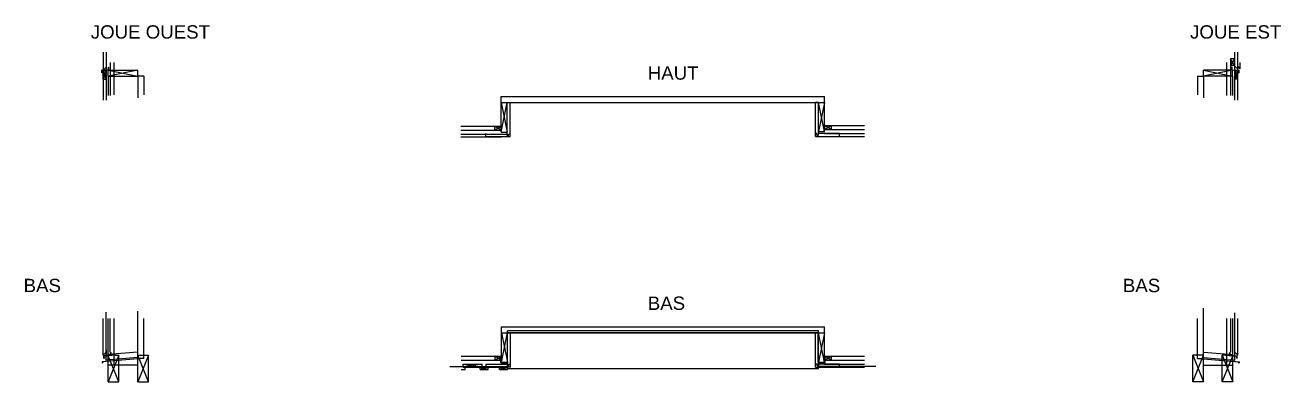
# Model space of a CAD drawing. Header units: millimetres. Extents: x -676 to 20580, y -6551 to 2338.
# Drawn here: x 11183 to 20580, y -5873 to -3199 of the extents above; entities that cross this region are included whole.
import ezdxf

# ---------------------------------------------------------------- set-up
doc = ezdxf.new("R2010")
doc.units = ezdxf.units.MM
doc.layers.get('0').update_dxf_attribs({"lineweight": 25, "true_color": 0xffffff})
for name, color, linetype, lineweight, true_color in [('0 ... Seuil', 178, 'Continuous', 25, 0x000000), ('Baie', 136, 'Continuous', 25, 0x008080), ('Bardage', 1, 'Continuous', 25, 0xff0000), ('Bardage ... Haut', 1, 'Continuous', 25, 0xff0000), ('FibreDeBois', 30, 'Continuous', 25, 0xff7f00), ('LarmierBasDeMur', 178, 'Continuous', 25, 0x000000), ('LisseBasse', 16, 'Continuous', 25, 0x800000), ('Montant Précadre', 16, 'Continuous', 25, 0x800000), ('Option Bois Brule', 1, 'Continuous', 25, 0xff0000), ('Option Bois Brule ... OptionRecalepinage', 1, 'Continuous', 25, 0xff0000), ('Option Bois Brule ... OptionRecalepinage ... Larmier', 178, 'Continuous', 25, 0x000000), ('Tasseaux', 16, 'Continuous', 25, 0x800000)]:
    doc.layers.add(name, color=color, linetype=linetype, lineweight=lineweight, true_color=true_color)
doc.styles.add('textstyle15', font='')
doc.styles.add('textstyle16', font='')
doc.styles.add('textstyle17', font='')
doc.styles.add('textstyle18', font='')
doc.styles.add('textstyle19', font='')
doc.styles.add('textstyle20', font='')
doc.styles.get('textstyle15').set_extended_font_data('Liberation Sans')
doc.styles.get('textstyle16').set_extended_font_data('Liberation Sans')
doc.styles.get('textstyle17').set_extended_font_data('Liberation Sans')
doc.styles.get('textstyle18').set_extended_font_data('Liberation Sans')
doc.styles.get('textstyle19').set_extended_font_data('Liberation Sans')
doc.styles.get('textstyle20').set_extended_font_data('Liberation Sans')

# ---------------------------------------------------------------- blocks, each defined once
blk = doc.blocks.new('SeuilBaie1_VueDessus')
at = {"layer": '0 ... Seuil'}
for p, q in [((2323, 0), (-5, 0)), ((-5, -282), (-5, 0)), ((2323, -282), (2323, 0)), ((2323, -15), (-5, -15)), ((-3.5, -236), (-3.5, -15)), ((2321.5, -236), (2321.5, -15)), ((-3.5, -236), (-5, -236)), ((2321.5, -236), (2323, -236)), ((-5, -282), (2323, -282))]:
    blk.add_line(p, q, dxfattribs=at)
blk = doc.blocks.new('SeuilBaie1_VueCoupeEst')
at = {"layer": '0 ... Seuil'}
for p, q in [((1, 0), (-0.5, 0)), ((1, -14.9), (-49.2, -14.9)), ((-49.2, -14.9), (-29.9, -236)), ((-0.5, 0), (-0.5, -14.9)), ((1, 0), (1, -15)), ((1, -14.9), (24.2, -280.5)), ((20.3, -236), (-29.9, -236)), ((18.8, -236), (22.9, -282)), ((24.2, -280.5), (29.7, -280.5)), ((25.2, -276), (26.3, -274.9)), ((25.2, -276), (29.7, -280.5)), ((26.3, -274.9), (33.4, -282)), ((22.9, -282), (33.4, -282))]:
    blk.add_line(p, q, dxfattribs=at)
blk = doc.blocks.new('LarmierHautBaie1_VueCoupe')
at = {"layer": 'Option Bois Brule ... OptionRecalepinage ... Larmier'}
for p, q in [((0, 0), (0, 21.4)), ((1.5, 21.4), (0, 21.4)), ((0, 0), (51.8, -4.5)), ((1.5, 1.4), (1.5, 21.4)), ((1.5, 1.4), (53.3, -3.2)), ((46.2, -16.1), (47.3, -15)), ((46.2, -16.1), (53.3, -23.2)), ((47.3, -15), (51.8, -19.5)), ((51.8, -19.5), (51.8, -4.5)), ((53.3, -23.2), (53.3, -3.2))]:
    blk.add_line(p, q, dxfattribs=at)
blk = doc.blocks.new('SeuilBaie1_VueCoupeOuest')
at = {"layer": '0 ... Seuil'}
for p, q in [((-1.5, 0), (-1.5, -15)), ((-1.5, 0), (0, 0)), ((0, 0), (0, -14.9)), ((-1.5, -14.9), (-24.7, -280.5)), ((-1.5, -14.9), (48.7, -14.9)), ((48.7, -14.9), (29.4, -235.9)), ((-26.8, -274.9), (-33.9, -282)), ((-25.7, -276), (-30.2, -280.5)), ((-24.7, -280.5), (-30.2, -280.5)), ((-25.7, -276), (-26.8, -274.9)), ((-19.3, -235.9), (-23.4, -282)), ((-20.8, -235.9), (29.4, -235.9)), ((-23.4, -282), (-33.9, -282))]:
    blk.add_line(p, q, dxfattribs=at)

msp = doc.modelspace()

# ---------------------------------------------------------------- linework, layer by layer
for p in [(10091.87, 0), (10191.87, 0)]:
    msp.add_xline(p, (0, 1))
at = {"layer": 'Baie'}
for p, q in [((12070.9, -3580.63), (12025.9, -3580.63)), ((12025.9, -3580.63), (12025.9, -3726.63)), ((12070.9, -3580.63), (12070.9, -3720.54)), ((19955, -3580.63), (20000, -3580.63)), ((19955, -3580.63), (19955, -3720.54)), ((20000, -3580.63), (20000, -3726.63)), ((14744.37, -3779), (14744.37, -3734)), ((14744.37, -3734), (17164.37, -3734)), ((17164.37, -3779), (17164.37, -3734)), ((14744.37, -3779), (17164.37, -3779)), ((12025.9, -5697.63), (12025.9, -5397.63)), ((12070.9, -5697.63), (12070.9, -5397.63)), ((19955, -5697.63), (19955, -5397.63)), ((20000, -5697.63), (20000, -5397.63)), ((14746.87, -5459.05), (17164.87, -5459.05)), ((14746.87, -5504.05), (14746.87, -5459.05)), ((14746.87, -5504.05), (17164.87, -5504.05)), ((17164.87, -5504.05), (17164.87, -5459.05)), ((12070.9, -5697.63), (12025.9, -5697.63)), ((19955, -5697.63), (20000, -5697.63))]:
    msp.add_line(p, q, dxfattribs=at)
at = {"layer": 'Bardage'}
for p, q in [((20255, -3470), (20255, -3525.63)), ((11767.9, -3480), (11767.9, -3535.63)), ((11767.9, -3535.63), (11789.9, -3513.63)), ((20233, -3503.63), (20255, -3525.63)), ((20255, -3507.63), (20273, -3525.63)), ((14444.37, -4015), (14744.37, -4015)), ((14444.37, -4037), (14744.37, -4037)), ((17164.37, -4012), (17464.37, -4012)), ((17164.37, -4034), (17464.37, -4034)), ((11767.9, -5672.63), (11767.9, -5397.63)), ((20258, -5672.63), (20258, -5397.63)), ((11789.9, -5650.63), (11767.9, -5672.63)), ((20236, -5650.63), (20258, -5672.63)), ((14446.87, -5780.05), (14476.87, -5780.05)), ((14461.87, -5762.05), (14461.87, -5740.05)), ((14461.87, -5740.05), (14601.87, -5740.05)), ((14461.87, -5740.05), (14601.87, -5762.05)), ((14601.87, -5740.05), (14461.87, -5762.05)), ((14461.87, -5762.05), (14601.87, -5762.05)), ((14476.87, -5780.05), (14476.87, -5762.05)), ((14586.87, -5780.05), (14586.87, -5762.05)), ((14586.87, -5762.05), (14646.87, -5762.05)), ((14646.87, -5762.05), (14586.87, -5780.05)), ((14586.87, -5762.05), (14646.87, -5780.05)), ((14586.87, -5780.05), (14646.87, -5780.05)), ((14601.87, -5762.05), (14601.87, -5740.05)), ((14746.87, -5762.05), (14626.87, -5762.05)), ((14626.87, -5762.05), (14746.87, -5762.05)), ((14646.87, -5780.05), (14646.87, -5762.05)), ((17164.87, -5740.05), (17464.87, -5740.05)), ((17164.87, -5762.05), (17464.87, -5762.05))]:
    msp.add_line(p, q, dxfattribs=at)
at = {"layer": 'Bardage ... Haut'}
for p, q in [((14731.87, -5780.05), (14731.87, -5762.05)), ((14791.87, -5762.05), (14731.87, -5762.05)), ((14731.87, -5762.05), (14791.87, -5780.05)), ((14791.87, -5762.05), (14731.87, -5780.05)), ((14731.87, -5780.05), (14791.87, -5780.05)), ((14791.87, -5780.05), (14791.87, -5762.05))]:
    msp.add_line(p, q, dxfattribs=at)
at = {"layer": 'FibreDeBois'}
for p, q in [((11849.9, -3720), (11849.9, -3480)), ((20173, -3480), (20173, -3726.63)), ((14444.37, -3955), (14744.37, -3955)), ((17164.37, -3952), (17464.37, -3952)), ((11849.9, -5747.63), (11849.9, -5397.63)), ((20176, -5747.63), (20176, -5397.63)), ((11792.1, -5682.24), (11792.1, -5632.24)), ((14446.87, -5680.05), (14746.87, -5680.05)), ((17164.87, -5680.05), (17464.87, -5680.05))]:
    msp.add_line(p, q, dxfattribs=at)
at = {"layer": 'LarmierBasDeMur'}
for p, q in [((14741.87, -5730.05), (14741.87, -5686.05)), ((14741.87, -5730.05), (14791.87, -5730.05)), ((14791.87, -5730.05), (14791.87, -5757.05)), ((17119.87, -5730.05), (17169.87, -5730.05)), ((17119.87, -5730.05), (17119.87, -5756.05)), ((17169.87, -5730.05), (17169.87, -5685.05)), ((14361.87, -5757.05), (14791.87, -5757.05)), ((17549.87, -5756.05), (17119.87, -5756.05))]:
    msp.add_line(p, q, dxfattribs=at)
at = {"layer": 'LisseBasse'}
for p, q in [((11884.9, -5672.63), (11804.9, -5872.63)), ((11859.9, -5672.63), (11804.9, -5677.45)), ((11804.9, -5872.63), (11804.9, -5677.45)), ((11884.9, -5872.63), (11804.9, -5677.45)), ((11859.9, -5672.63), (11884.9, -5672.63)), ((11884.9, -5872.63), (11884.9, -5672.63)), ((12025.9, -5872.63), (12025.9, -5672.63)), ((12105.9, -5872.63), (12025.9, -5672.63)), ((12025.9, -5672.63), (12105.9, -5672.63)), ((12105.9, -5672.63), (12025.9, -5872.63)), ((12105.9, -5872.63), (12105.9, -5672.63)), ((19920, -5872.63), (19920, -5672.63)), ((19920, -5872.63), (20000, -5672.63)), ((20000, -5672.63), (19920, -5672.63)), ((19920, -5672.63), (20000, -5872.63)), ((20000, -5872.63), (20000, -5672.63)), ((20141, -5872.63), (20141, -5672.63)), ((20166, -5672.63), (20141, -5672.63)), ((20141, -5672.63), (20221, -5872.63)), ((20141, -5872.63), (20221, -5677.45)), ((20166, -5672.63), (20221, -5677.45)), ((20221, -5872.63), (20221, -5677.45)), ((11804.9, -5872.63), (11884.9, -5872.63)), ((12025.9, -5872.63), (12105.9, -5872.63)), ((20000, -5872.63), (19920, -5872.63)), ((20221, -5872.63), (20141, -5872.63))]:
    msp.add_line(p, q, dxfattribs=at)
at = {"layer": 'Montant Précadre'}
for p, q in [((11804.9, -3535.63), (12025.9, -3535.63)), ((11804.9, -3580.63), (11804.9, -3535.63)), ((11804.9, -3535.63), (12025.9, -3580.63)), ((12025.9, -3535.63), (11804.9, -3580.63)), ((12025.9, -3580.63), (12025.9, -3535.63)), ((20218, -3535.63), (20000, -3535.63)), ((20218, -3535.63), (20000, -3580.63)), ((20000, -3580.63), (20000, -3535.63)), ((20000, -3535.63), (20218, -3580.63)), ((20218, -3580.63), (20218, -3535.63)), ((11804.9, -3580.63), (12025.9, -3580.63)), ((11804.9, -3580.63), (11804.9, -3726.63)), ((12025.9, -3580.63), (12025.9, -3743.26)), ((20218, -3580.63), (20000, -3580.63)), ((20000, -3580.63), (20000, -3743.26)), ((20218, -3580.63), (20218, -3726.63)), ((14744.37, -4000), (14744.37, -3779)), ((14744.37, -3779), (14789.37, -3779)), ((14744.37, -3779), (14789.37, -4000)), ((14744.37, -4000), (14789.37, -3779)), ((14789.37, -4000), (14789.37, -3779)), ((17119.37, -3997), (17119.37, -3779)), ((17119.37, -3779), (17164.37, -3779)), ((17164.37, -3779), (17119.37, -3997)), ((17164.37, -3997), (17119.37, -3779)), ((17164.37, -3997), (17164.37, -3779)), ((14744.37, -4000), (14789.37, -4000)), ((17119.37, -3997), (17164.37, -3997)), ((11804.9, -5747.63), (11804.9, -5397.63)), ((12025.9, -5747.63), (12025.9, -5397.63)), ((20000, -5747.63), (20000, -5397.63)), ((20221, -5747.63), (20221, -5397.63)), ((14746.87, -5725.05), (14746.87, -5504.05)), ((14746.87, -5504.05), (14791.87, -5504.05)), ((14746.87, -5504.05), (14791.87, -5725.05)), ((14746.87, -5725.05), (14791.87, -5504.05)), ((14791.87, -5725.05), (14791.87, -5504.05)), ((17119.87, -5725.05), (17119.87, -5504.05)), ((17119.87, -5504.05), (17164.87, -5504.05)), ((17164.87, -5504.05), (17119.87, -5725.05)), ((17164.87, -5725.05), (17119.87, -5504.05)), ((17164.87, -5725.05), (17164.87, -5504.05)), ((14746.87, -5725.05), (14791.87, -5725.05)), ((17119.87, -5725.05), (17164.87, -5725.05)), ((12025.9, -5747.63), (11804.9, -5747.63)), ((20000, -5747.63), (20221, -5747.63))]:
    msp.add_line(p, q, dxfattribs=at)
at = {"layer": 'Option Bois Brule'}
msp.add_line((20273, -3480), (20273, -3525.63), dxfattribs=at)
at = {"layer": 'Option Bois Brule ... OptionRecalepinage'}
for p, q in [((11767.9, -3402.36), (11767.9, -3760.38)), ((11789.9, -3402.36), (11789.9, -3760.38)), ((20233, -3402.36), (20233, -3760.38)), ((20255, -3402.36), (20255, -3760.38)), ((11767.9, -3542.63), (11785.9, -3542.63)), ((11785.9, -3542.63), (11767.9, -3602.63)), ((11767.9, -3602.63), (11767.9, -3542.63)), ((11767.9, -3542.63), (11785.9, -3602.63)), ((11785.9, -3542.63), (11785.9, -3602.63)), ((20237, -3542.63), (20237, -3602.63)), ((20255, -3542.63), (20237, -3542.63)), ((20237, -3542.63), (20255, -3602.63)), ((20255, -3542.63), (20237, -3602.63)), ((20255, -3602.63), (20255, -3542.63)), ((11767.9, -3602.63), (11785.9, -3602.63)), ((20255, -3602.63), (20237, -3602.63)), ((14789.37, -4026), (14789.37, -3779)), ((14789.37, -3779), (14811.37, -3779)), ((14811.37, -4037), (14811.37, -3779)), ((17119.37, -3779), (17097.37, -3779)), ((17097.37, -4034), (17097.37, -3779)), ((17119.37, -4023), (17119.37, -3779)), ((14631.37, -4034), (14631.37, -4012)), ((14631.37, -4015), (14789.37, -4015)), ((14811.37, -4037), (14631.37, -4037)), ((14800.37, -4026), (14789.37, -4026)), ((14800.37, -4026), (14800.37, -4015)), ((14800.37, -4015), (14811.37, -4015)), ((14811.37, -4037), (14811.37, -4015)), ((17097.37, -4034), (17097.37, -4012)), ((17108.37, -4012), (17097.37, -4012)), ((17097.37, -4034), (17277.37, -4034)), ((17108.37, -4023), (17108.37, -4012)), ((17108.37, -4023), (17119.37, -4023)), ((17277.37, -4012), (17119.37, -4012)), ((17277.37, -4034), (17277.37, -4012)), ((11789.9, -5709.75), (11789.9, -5349.42)), ((12025.9, -5689.1), (12025.9, -5343.39)), ((20000, -5689.1), (20000, -5319.5)), ((20236, -5709.75), (20236, -5356)), ((14791.87, -5751.05), (14791.87, -5504.05)), ((14791.87, -5504.05), (14813.87, -5504.05)), ((14813.87, -5762.05), (14813.87, -5504.05)), ((17119.87, -5504.05), (17097.87, -5504.05)), ((17097.87, -5762.05), (17097.87, -5504.05)), ((17119.87, -5751.05), (17119.87, -5504.05)), ((12025.9, -5689.1), (11789.9, -5709.75)), ((20000, -5689.1), (20236, -5709.75)), ((14633.87, -5762.05), (14633.87, -5740.05)), ((14633.87, -5740.05), (14791.87, -5740.05)), ((14813.87, -5762.05), (14633.87, -5762.05)), ((14802.87, -5751.05), (14791.87, -5751.05)), ((14802.87, -5751.05), (14802.87, -5740.05)), ((14802.87, -5740.05), (14813.87, -5740.05)), ((17097.87, -5762.05), (17097.87, -5740.05)), ((17108.87, -5740.05), (17097.87, -5740.05)), ((17097.87, -5762.05), (17277.87, -5762.05)), ((17108.87, -5751.05), (17108.87, -5740.05)), ((17108.87, -5751.05), (17119.87, -5751.05)), ((17277.87, -5740.05), (17119.87, -5740.05)), ((17277.87, -5762.05), (17277.87, -5740.05))]:
    msp.add_line(p, q, dxfattribs=at)
at = {"layer": 'Tasseaux'}
for p, q in [((20203, -3450.27), (20203, -3726.63)), ((20233, -3450.27), (20203, -3450.27)), ((20233, -3500.27), (20203, -3450.27)), ((20233, -3450.27), (20203, -3500.27)), ((20233, -3450.27), (20233, -3500.27)), ((11789.9, -3480), (11789.9, -3726.63)), ((11819.9, -3480), (11819.9, -3726.63)), ((20233, -3500.27), (20203, -3500.27)), ((14444.37, -3985), (14744.37, -3985)), ((14694.37, -3955), (14744.37, -3955)), ((14694.37, -3955), (14694.37, -3985)), ((14744.37, -3985), (14694.37, -3955)), ((14694.37, -3985), (14744.37, -3955)), ((14744.37, -3957), (14744.37, -3987)), ((17164.37, -3952), (17214.37, -3952)), ((17214.37, -3982), (17164.37, -3952)), ((17164.37, -3952), (17164.37, -3982)), ((17164.37, -3982), (17214.37, -3952)), ((17164.37, -3982), (17464.37, -3982)), ((17214.37, -3952), (17214.37, -3982)), ((11789.9, -5650.63), (11789.9, -5397.63)), ((11819.9, -5650.63), (11819.9, -5397.63)), ((20206, -5650.63), (20206, -5397.63)), ((20236, -5650.63), (20236, -5397.63)), ((14446.87, -5710.05), (14746.87, -5710.05)), ((14696.87, -5680.05), (14746.87, -5680.05)), ((14696.87, -5680.05), (14696.87, -5710.05)), ((14746.87, -5710.05), (14696.87, -5680.05)), ((14696.87, -5710.05), (14746.87, -5680.05)), ((14746.87, -5680.05), (14746.87, -5710.05)), ((17164.87, -5680.05), (17214.87, -5680.05)), ((17214.87, -5710.05), (17164.87, -5680.05)), ((17164.87, -5680.05), (17164.87, -5710.05)), ((17164.87, -5710.05), (17214.87, -5680.05)), ((17164.87, -5710.05), (17464.87, -5710.05)), ((17214.87, -5680.05), (17214.87, -5710.05))]:
    msp.add_line(p, q, dxfattribs=at)

# ---------------------------------------------------------------- block references
at = {"yscale": -1, "rotation": 180}
msp.add_blockref('LarmierHautBaie1_VueCoupe', (11826.2, -5673.9), dxfattribs=at)
msp.add_blockref('LarmierHautBaie1_VueCoupe', (20198.7, -5673.9))
at = {"layer": '0 ... Seuil'}
msp.add_blockref('SeuilBaie1_VueDessus', (14796.87, -5489.05), dxfattribs=at)
at = {"layer": '0 ... Seuil', "yscale": -1, "rotation": 270}
msp.add_blockref('SeuilBaie1_VueCoupeEst', (19985, -5698.13), dxfattribs=at)
at = {"layer": 'FibreDeBois', "yscale": -1, "rotation": 90}
msp.add_blockref('SeuilBaie1_VueCoupeOuest', (12040.9, -5697.63), dxfattribs=at)
at = {"layer": 'Option Bois Brule ... OptionRecalepinage ... Larmier', "yscale": -1, "rotation": 180}
msp.add_blockref('LarmierHautBaie1_VueCoupe', (11809.13, -3534.07), dxfattribs=at)
at = {"layer": 'Option Bois Brule ... OptionRecalepinage ... Larmier'}
msp.add_blockref('LarmierHautBaie1_VueCoupe', (20213.77, -3534.07), dxfattribs=at)

# ---------------------------------------------------------------- texts
at = {"char_height": 100, "attachment_point": 1}
for s, insert, style in [('JOUE OUEST', (11674.1, -3200), 'textstyle19'), ('JOUE EST', (19900, -3200), 'textstyle17'), ('HAUT', (15842.27, -3507.87), 'textstyle15'), ('BAS', (11171.51, -5100), 'textstyle20'), ('BAS', (19397.4, -5100), 'textstyle18'), ('BAS\\P', (15842.27, -5232.93), 'textstyle16')]:
    msp.add_mtext(s, dxfattribs=dict(at, insert=insert, style=style))

doc.saveas('drawing.dxf')
